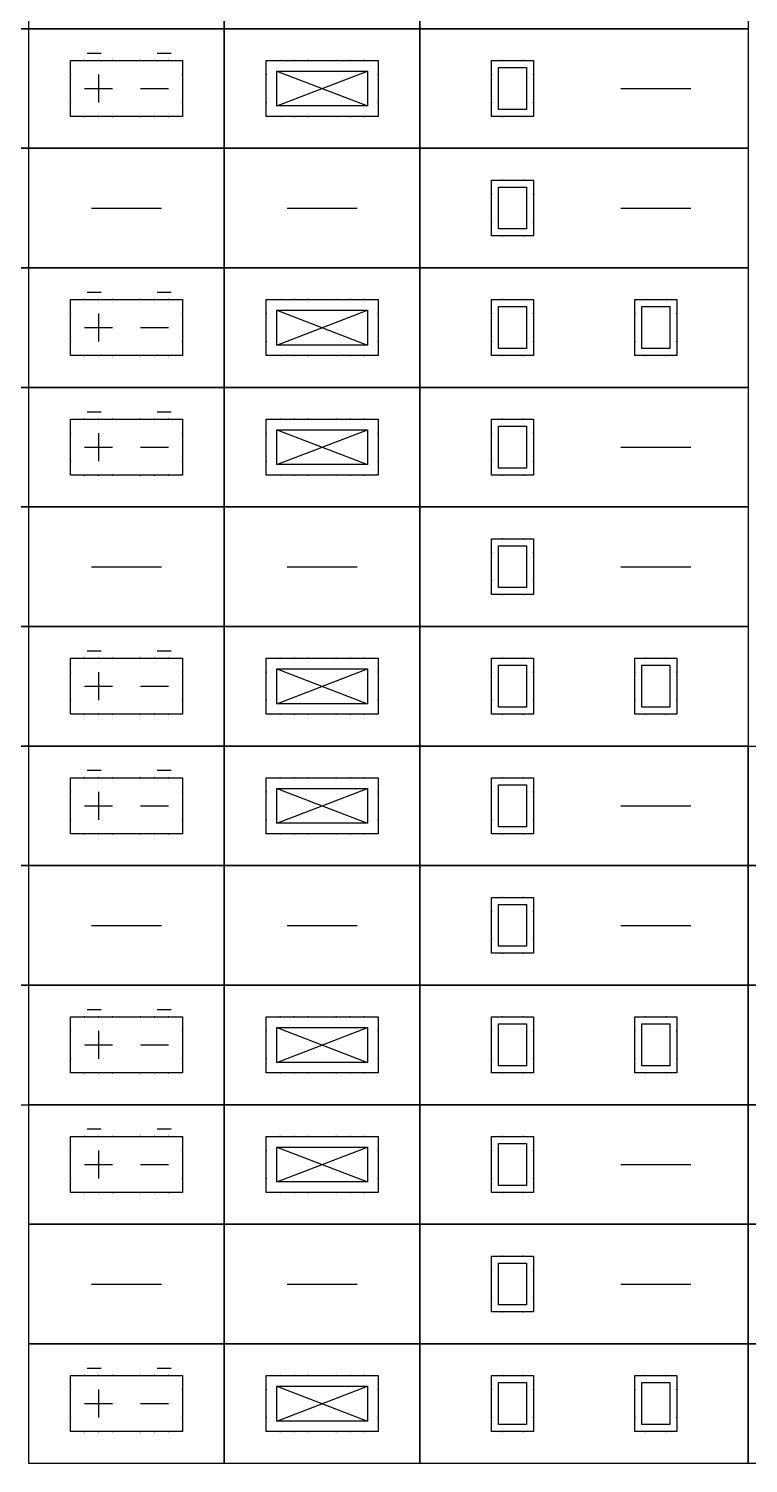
# Model space of a CAD drawing. Header units: millimetres. Extents: x -21000 to 351902, y -261781 to 19312.
# Drawn here: x 49400 to 54550, y -25312 to -15040 of the extents above; entities that cross this region are included whole.
import ezdxf
from ezdxf.enums import TextEntityAlignment as Align

# ---------------------------------------------------------------- set-up
doc = ezdxf.new("R2010")
doc.units = ezdxf.units.MM
doc.header["$MEASUREMENT"] = 0
doc.set_wipeout_variables(frame=1)
for name, color, linetype in [('_АТ-Имя', 7, 'Continuous'), ('_АТ-Спецификация', 7, 'Continuous'), ('_БЛ-Маска', 250, 'Continuous'), ('_КД', 84, 'Continuous'), ('_ЭП-Устройства', 14, 'Continuous')]:
    doc.layers.add(name, color=color, linetype=linetype)
doc.layers.add('_АТ-Примечания', color=250, linetype='Continuous', plot=False)
doc.styles.add('AT-Шрифт', font='ARIALN.TTF', dxfattribs={"height": 250})

# ---------------------------------------------------------------- blocks, each defined once
blk = doc.blocks.new('КД')
at = {"layer": '_АТ-Имя', "ltscale": 100, "style": 'AT-Шрифт'}
blk.add_attdef('NUMBER', text='', height=2, dxfattribs=at).set_placement((0, 4), align=Align.BOTTOM_LEFT)
at = {"layer": '_АТ-Примечания', "ltscale": 100, "style": 'AT-Шрифт', "flags": 1}
blk.add_attdef('COMMENT3', (0, -0.88), '', height=0.25, dxfattribs=at)
at = {"ltscale": 100}
blk.add_wipeout([(0, 0), (0, 4), (8, 4), (8, 0)], dxfattribs=at).dxf.layer = '_БЛ-Маска'
blk.add_lwpolyline([(0, 4), (8, 4), (8, 0), (0, 0)], close=True, dxfattribs=at)
at = {"color": 0, "linetype": 'ByBlock', "lineweight": -2, "ltscale": 100}
blk.add_lwpolyline([(0.75, 3.25), (7.25, 3.25), (7.25, 0.75), (0.75, 0.75)], close=True, dxfattribs=at)
for points in [[(0.75, 0.75), (7.25, 3.25)], [(0.75, 3.25), (7.25, 0.75)]]:
    blk.add_lwpolyline(points, dxfattribs=at)
for p in [(1, 4), (2, 4), (3, 4), (5, 4), (6, 4), (7, 4), (0, 3), (8, 3), (0, 1), (1, 0), (2, 0), (3, 0), (5, 0), (6, 0), (7, 0), (8, 1)]:
    blk.add_point(p, dxfattribs=at)
at = {"layer": '_АТ-Примечания', "ltscale": 100, "style": 'AT-Шрифт', "flags": 1}
for tag, p in [('ABBREVIATION', (0, 0.5)), ('COMMENT1', (0, 0.04)), ('COMMENT2', (0, -0.42))]:
    blk.add_attdef(tag, p, '', height=0.25, dxfattribs=at)
at = {"layer": '_АТ-Спецификация', "ltscale": 100, "style": 'AT-Шрифт', "flags": 1}
for tag, p in [('NUM', (0, 4)), ('DESCRIPTION', (0, 3.5)), ('NAME', (0, 3)), ('CODE', (0, 2.5)), ('MADEBY', (0, 2)), ('POSITION', (0, 1.5)), ('POSITION2', (0, 1))]:
    blk.add_attdef(tag, p, '', height=0.25, dxfattribs=at)
blk = doc.blocks.new('СЧ')
at = {"layer": '_АТ-Имя', "ltscale": 100, "style": 'AT-Шрифт'}
blk.add_attdef('NUMBER', text='', height=2, dxfattribs=at).set_placement((0, 2), align=Align.BOTTOM_CENTER)
at = {"layer": '_АТ-Примечания', "ltscale": 100, "style": 'AT-Шрифт', "flags": 1}
blk.add_attdef('COMMENT3', (-1.5, -2.88), '', height=0.25, dxfattribs=at)
blk.add_wipeout([(-1.5, 2), (1.5, 2), (1.5, -2), (-1.5, -2)]).dxf.layer = '_БЛ-Маска'
at = {"color": 0, "linetype": 'ByBlock', "lineweight": -2, "ltscale": 100}
blk.add_lwpolyline([(-1, 1.5), (1, 1.5), (1, -1.5), (-1, -1.5)], close=True, dxfattribs=at)
for p in [(-0.75, 2), (0.75, 2), (-1.5, 1), (1.5, 1), (-1.5, -1), (1.5, -1), (-0.75, -2), (0.75, -2)]:
    blk.add_point(p, dxfattribs=at)
at = {"layer": '_БЛ-Маска', "color": 0, "linetype": 'ByBlock', "lineweight": -2, "ltscale": 100}
blk.add_lwpolyline([(1.5, -2), (-1.5, -2), (-1.5, 2), (1.5, 2)], close=True, dxfattribs=at)
at = {"layer": '_АТ-Примечания', "ltscale": 100, "style": 'AT-Шрифт', "flags": 1}
for tag, p in [('ABBREVIATION', (-1.5, -1.5)), ('COMMENT1', (-1.5, -1.96)), ('COMMENT2', (-1.5, -2.42))]:
    blk.add_attdef(tag, p, '', height=0.25, dxfattribs=at)
at = {"layer": '_АТ-Спецификация', "ltscale": 100, "style": 'AT-Шрифт', "flags": 1}
for tag, p in [('NUM', (-1.5, 2)), ('DESCRIPTION', (-1.5, 1.5)), ('NAME', (-1.5, 1)), ('CODE', (-1.5, 0.5)), ('MADEBY', (-1.5, 0)), ('POSITION', (-1.5, -0.5)), ('POSITION2', (-1.5, -1))]:
    blk.add_attdef(tag, p, '', height=0.25, dxfattribs=at)
blk = doc.blocks.new('РИП')
for p, q in [((1.19, 4.54), (2.19, 4.54)), ((6.19, 4.54), (7.19, 4.54))]:
    blk.add_line(p, q)
at = {"layer": '_АТ-Имя', "ltscale": 100, "style": 'AT-Шрифт'}
blk.add_attdef('NUMBER', text='', height=2, dxfattribs=at).set_placement((0, 4.54), align=Align.BOTTOM_LEFT)
at = {"layer": '_АТ-Примечания', "ltscale": 100, "style": 'AT-Шрифт', "flags": 1}
blk.add_attdef('COMMENT3', (0, -0.88), '', height=0.25, dxfattribs=at)
blk.add_wipeout([(0, 4), (8, 4), (8, 0), (0, 0)]).dxf.layer = '_БЛ-Маска'
at = {"color": 0, "linetype": 'ByBlock', "lineweight": -2}
for p, q in [((2, 3), (2, 1)), ((1, 2), (3, 2)), ((5, 2), (7, 2))]:
    blk.add_line(p, q, dxfattribs=at)
blk.add_lwpolyline([(0, 4), (8, 4), (8, 0), (0, 0)], close=True)
at = {"color": 0, "linetype": 'ByBlock', "lineweight": -2, "ltscale": 100}
for p in [(1, 4), (2, 4), (3, 4), (5, 4), (6, 4), (7, 4), (0, 3), (8, 3), (0, 1), (8, 1), (1, 0), (2, 0), (3, 0), (5, 0), (6, 0), (7, 0)]:
    blk.add_point(p, dxfattribs=at)
at = {"layer": '_АТ-Примечания', "ltscale": 100, "style": 'AT-Шрифт', "flags": 1}
for tag, p in [('ABBREVIATION', (0, 0.5)), ('COMMENT1', (0, 0.04)), ('COMMENT2', (0, -0.42))]:
    blk.add_attdef(tag, p, '', height=0.25, dxfattribs=at)
at = {"layer": '_АТ-Спецификация', "ltscale": 100, "style": 'AT-Шрифт', "flags": 1}
for tag, p in [('NUM', (0, 4)), ('DESCRIPTION', (0, 3.5)), ('NAME', (0, 3)), ('CODE', (0, 2.5)), ('MADEBY', (0, 2)), ('POSITION', (0, 1.5)), ('POSITION2', (0, 1))]:
    blk.add_attdef(tag, p, '', height=0.25, dxfattribs=at)

msp = doc.modelspace()

# ---------------------------------------------------------------- linework, layer by layer
at = {"linetype": 'Continuous', "lineweight": 30}
for p, q in [((53638, -15468, 900), (54138, -15468, 900)), ((49850, -16324, 900), (50350, -16324, 900)), ((51250, -16324, 900), (51750, -16324, 900)), ((53638, -16324, 900), (54138, -16324, 900)), ((53638, -16324, 900), (54138, -16324, 900)), ((53638, -18036, 900), (54138, -18036, 900)), ((49850, -18892, 900), (50350, -18892, 900)), ((51250, -18892, 900), (51750, -18892, 900)), ((53638, -18892, 900), (54138, -18892, 900)), ((53638, -20604, 900), (54138, -20604, 900)), ((49850, -21460, 900), (50350, -21460, 900)), ((51250, -21460, 900), (51750, -21460, 900)), ((53638, -21460, 900), (54138, -21460, 900)), ((53638, -23172, 900), (54138, -23172, 900)), ((49850, -24028, 900), (50350, -24028, 900)), ((51250, -24028, 900), (51750, -24028, 900)), ((53638, -24028, 900), (54138, -24028, 900))]:
    msp.add_line(p, q, dxfattribs=at)
at = {"elevation": 900}
for points in [[(49400, -14184), (48000, -14184), (48000, -15040), (49400, -15040)], [(49400, -14184), (50800, -14184), (50800, -15040), (49400, -15040)], [(49400, -15040), (48000, -15040), (48000, -15896), (49400, -15896)], [(49400, -15896), (48000, -15896), (48000, -16752), (49400, -16752)], [(49400, -15896), (50800, -15896), (50800, -16752), (49400, -16752)], [(49400, -16752), (48000, -16752), (48000, -17608), (49400, -17608)], [(49400, -17608), (48000, -17608), (48000, -18464), (49400, -18464)], [(49400, -18464), (48000, -18464), (48000, -19320), (49400, -19320)], [(49400, -18464), (50800, -18464), (50800, -19320), (49400, -19320)], [(49400, -19320), (48000, -19320), (48000, -20176), (49400, -20176)], [(49400, -20176), (48000, -20176), (48000, -21032), (49400, -21032)], [(49400, -21032), (48000, -21032), (48000, -21888), (49400, -21888)], [(49400, -21032), (50800, -21032), (50800, -21888), (49400, -21888)], [(49400, -21888), (48000, -21888), (48000, -22744), (49400, -22744)], [(49400, -23600), (50800, -23600), (50800, -24456), (49400, -24456)]]:
    msp.add_lwpolyline(points, close=True, dxfattribs=at)
for points in [[(50800, -14184), (52200, -14184), (52200, -15040), (50800, -15040)], [(52200, -14184), (54550, -14184), (54550, -15040), (52200, -15040)], [(50800, -15896), (52200, -15896), (52200, -16752), (50800, -16752)], [(50800, -18464), (52200, -18464), (52200, -19320), (50800, -19320)], [(54550, -20176), (56900, -20176), (56900, -21032), (54550, -21032)], [(50800, -21032), (52200, -21032), (52200, -21888), (50800, -21888)], [(54550, -21032), (56900, -21032), (56900, -21888), (54550, -21888)], [(54550, -21888), (56900, -21888), (56900, -22744), (54550, -22744)], [(54550, -22744), (56900, -22744), (56900, -23600), (54550, -23600)], [(50800, -23600), (52200, -23600), (52200, -24456), (50800, -24456)], [(54550, -23600), (56900, -23600), (56900, -24456), (54550, -24456)], [(54550, -24456), (56900, -24456), (56900, -25312), (54550, -25312)]]:
    msp.add_lwpolyline(points, close=True)

# ---------------------------------------------------------------- block references
at = {"layer": '_КД', "xscale": 100, "yscale": 100, "zscale": 0.1}
for name, p in [('КД', (51100, -15668, 900)), ('СЧ', (52863, -15468)), ('СЧ', (52863, -16324)), ('КД', (51100, -17380, 900)), ('СЧ', (52863, -17180)), ('СЧ', (53888, -17180)), ('КД', (51100, -18236, 900)), ('СЧ', (52863, -18036)), ('СЧ', (52863, -18892)), ('КД', (51100, -19948)), ('СЧ', (52863, -19748)), ('СЧ', (53888, -19748, 900)), ('КД', (51100, -20804, 900)), ('СЧ', (52863, -20604)), ('СЧ', (52863, -21460)), ('КД', (51100, -22516)), ('СЧ', (52863, -22316)), ('СЧ', (53888, -22316, 900)), ('КД', (51100, -23372, 900)), ('СЧ', (52863, -23172)), ('СЧ', (52863, -24028)), ('КД', (51100, -25084)), ('СЧ', (52863, -24884)), ('СЧ', (53888, -24884, 900))]:
    msp.add_blockref(name, p, dxfattribs=at)
at = {"layer": '_ЭП-Устройства', "xscale": 100, "yscale": 100, "zscale": 0.1}
for p in [(49700, -15668, 900), (49700, -17380, 900), (49700, -18236, 900), (49700, -19948, 900), (49700, -20804, 900), (49700, -22516, 900), (49700, -23372, 900), (49700, -25084, 900)]:
    msp.add_blockref('РИП', p, dxfattribs=at)

# ---------------------------------------------------------------- next in the draw order: linework, layer by layer
at = {"elevation": 900}
for points in [[(49400, -15040), (50800, -15040), (50800, -15896), (49400, -15896)], [(49400, -16752), (50800, -16752), (50800, -17608), (49400, -17608)], [(49400, -17608), (50800, -17608), (50800, -18464), (49400, -18464)], [(49400, -19320), (50800, -19320), (50800, -20176), (49400, -20176)], [(49400, -20176), (50800, -20176), (50800, -21032), (49400, -21032)], [(49400, -21888), (50800, -21888), (50800, -22744), (49400, -22744)], [(49400, -22744), (50800, -22744), (50800, -23600), (49400, -23600)], [(49400, -24456), (50800, -24456), (50800, -25312), (49400, -25312)]]:
    msp.add_lwpolyline(points, close=True, dxfattribs=at)
for points in [[(50800, -15040), (52200, -15040), (52200, -15896), (50800, -15896)], [(52200, -15040), (54550, -15040), (54550, -15896), (52200, -15896)], [(52200, -15896), (54550, -15896), (54550, -16752), (52200, -16752)], [(50800, -16752), (52200, -16752), (52200, -17608), (50800, -17608)], [(52200, -16752), (54550, -16752), (54550, -17608), (52200, -17608)], [(50800, -17608), (52200, -17608), (52200, -18464), (50800, -18464)], [(52200, -17608), (54550, -17608), (54550, -18464), (52200, -18464)], [(52200, -18464), (54550, -18464), (54550, -19320), (52200, -19320)], [(50800, -19320), (52200, -19320), (52200, -20176), (50800, -20176)], [(52200, -19320), (54550, -19320), (54550, -20176), (52200, -20176)], [(50800, -20176), (52200, -20176), (52200, -21032), (50800, -21032)], [(52200, -20176), (54550, -20176), (54550, -21032), (52200, -21032)], [(52200, -21032), (54550, -21032), (54550, -21888), (52200, -21888)], [(50800, -21888), (52200, -21888), (52200, -22744), (50800, -22744)], [(52200, -21888), (54550, -21888), (54550, -22744), (52200, -22744)], [(50800, -22744), (52200, -22744), (52200, -23600), (50800, -23600)], [(52200, -22744), (54550, -22744), (54550, -23600), (52200, -23600)], [(52200, -23600), (54550, -23600), (54550, -24456), (52200, -24456)], [(50800, -24456), (52200, -24456), (52200, -25312), (50800, -25312)], [(52200, -24456), (54550, -24456), (54550, -25312), (52200, -25312)]]:
    msp.add_lwpolyline(points, close=True)

doc.saveas('drawing.dxf')
